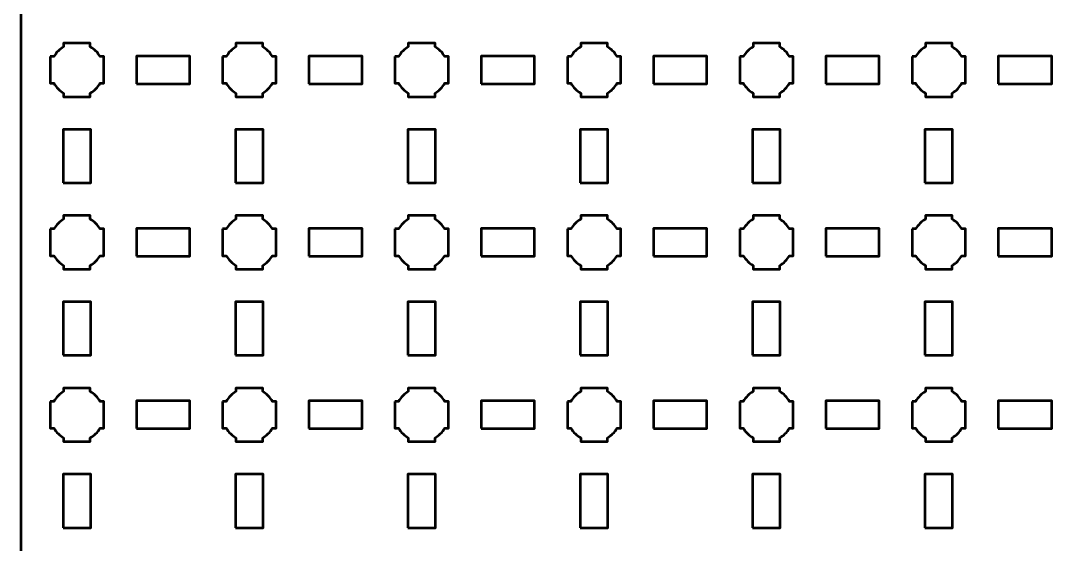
# Model space of a CAD drawing. Header units: centimetres. Extents: x -35.1 to 14.2, y -39.5 to 9.8.
# Drawn here: x -35.15 to -23, y -2.35 to 3.72 of the extents above; entities that cross this region are included whole.
import ezdxf

# ---------------------------------------------------------------- set-up
doc = ezdxf.new("R2010")
doc.units = ezdxf.units.CM
doc.header["$MEASUREMENT"] = 0
doc.layers.add('Layer 1', color=7, linetype='Continuous')

msp = doc.modelspace()

# ---------------------------------------------------------------- linework, layer by layer
at = {"layer": 'Layer 1', "color": 250, "lineweight": 53}
for points in [[(-33.81, 2.99), (-33.19, 2.99), (-33.19, 3.31), (-33.81, 3.31), (-33.81, 2.99)], [(-31.81, 2.99), (-31.19, 2.99), (-31.19, 3.31), (-31.81, 3.31), (-31.81, 2.99)], [(-29.81, 2.99), (-29.19, 2.99), (-29.19, 3.31), (-29.81, 3.31), (-29.81, 2.99)], [(-27.81, 2.99), (-27.19, 2.99), (-27.19, 3.31), (-27.81, 3.31), (-27.81, 2.99)], [(-25.81, 2.99), (-25.19, 2.99), (-25.19, 3.31), (-25.81, 3.31), (-25.81, 2.99)], [(-23.81, 2.99), (-23.19, 2.99), (-23.19, 3.31), (-23.81, 3.31), (-23.81, 2.99)], [(-34.66, 1.84), (-34.34, 1.84), (-34.34, 2.46), (-34.66, 2.46), (-34.66, 1.84)], [(-32.66, 1.84), (-32.34, 1.84), (-32.34, 2.46), (-32.66, 2.46), (-32.66, 1.84)], [(-30.66, 1.84), (-30.34, 1.84), (-30.34, 2.46), (-30.66, 2.46), (-30.66, 1.84)], [(-28.66, 1.84), (-28.34, 1.84), (-28.34, 2.46), (-28.66, 2.46), (-28.66, 1.84)], [(-26.66, 1.84), (-26.34, 1.84), (-26.34, 2.46), (-26.66, 2.46), (-26.66, 1.84)], [(-24.66, 1.84), (-24.34, 1.84), (-24.34, 2.46), (-24.66, 2.46), (-24.66, 1.84)], [(-33.81, 0.99), (-33.19, 0.99), (-33.19, 1.31), (-33.81, 1.31), (-33.81, 0.99)], [(-31.81, 0.99), (-31.19, 0.99), (-31.19, 1.31), (-31.81, 1.31), (-31.81, 0.99)], [(-29.81, 0.99), (-29.19, 0.99), (-29.19, 1.31), (-29.81, 1.31), (-29.81, 0.99)], [(-27.81, 0.99), (-27.19, 0.99), (-27.19, 1.31), (-27.81, 1.31), (-27.81, 0.99)], [(-25.81, 0.99), (-25.19, 0.99), (-25.19, 1.31), (-25.81, 1.31), (-25.81, 0.99)], [(-23.81, 0.99), (-23.19, 0.99), (-23.19, 1.31), (-23.81, 1.31), (-23.81, 0.99)], [(-34.66, -0.16), (-34.34, -0.16), (-34.34, 0.46), (-34.66, 0.46), (-34.66, -0.16)], [(-32.66, -0.16), (-32.34, -0.16), (-32.34, 0.46), (-32.66, 0.46), (-32.66, -0.16)], [(-30.66, -0.16), (-30.34, -0.16), (-30.34, 0.46), (-30.66, 0.46), (-30.66, -0.16)], [(-28.66, -0.16), (-28.34, -0.16), (-28.34, 0.46), (-28.66, 0.46), (-28.66, -0.16)], [(-26.66, -0.16), (-26.34, -0.16), (-26.34, 0.46), (-26.66, 0.46), (-26.66, -0.16)], [(-24.66, -0.16), (-24.34, -0.16), (-24.34, 0.46), (-24.66, 0.46), (-24.66, -0.16)], [(-33.81, -1.01), (-33.19, -1.01), (-33.19, -0.69), (-33.81, -0.69), (-33.81, -1.01)], [(-31.81, -1.01), (-31.19, -1.01), (-31.19, -0.69), (-31.81, -0.69), (-31.81, -1.01)], [(-29.81, -1.01), (-29.19, -1.01), (-29.19, -0.69), (-29.81, -0.69), (-29.81, -1.01)], [(-27.81, -1.01), (-27.19, -1.01), (-27.19, -0.69), (-27.81, -0.69), (-27.81, -1.01)], [(-25.81, -1.01), (-25.19, -1.01), (-25.19, -0.69), (-25.81, -0.69), (-25.81, -1.01)], [(-23.81, -1.01), (-23.19, -1.01), (-23.19, -0.69), (-23.81, -0.69), (-23.81, -1.01)], [(-34.66, -2.16), (-34.34, -2.16), (-34.34, -1.54), (-34.66, -1.54), (-34.66, -2.16)], [(-32.66, -2.16), (-32.34, -2.16), (-32.34, -1.54), (-32.66, -1.54), (-32.66, -2.16)], [(-30.66, -2.16), (-30.34, -2.16), (-30.34, -1.54), (-30.66, -1.54), (-30.66, -2.16)], [(-28.66, -2.16), (-28.34, -2.16), (-28.34, -1.54), (-28.66, -1.54), (-28.66, -2.16)], [(-26.66, -2.16), (-26.34, -2.16), (-26.34, -1.54), (-26.66, -1.54), (-26.66, -2.16)], [(-24.66, -2.16), (-24.34, -2.16), (-24.34, -1.54), (-24.66, -1.54), (-24.66, -2.16)]]:
    msp.add_lwpolyline(points, close=True, dxfattribs=at)
msp.add_open_spline([(-35.15, -39), (-35.15, -39), (-35.15, 9.3), (-35.15, 9.3), (-35.15, 9.3), (-35.15, 9.57609), (-34.92609, 9.8), (-34.65, 9.8), (-34.65, 9.8), (-34.65, 9.8), (13.65, 9.8), (13.65, 9.8), (13.65, 9.8), (13.92609, 9.8), (14.15, 9.57609), (14.15, 9.3), (14.15, 9.3), (14.15, 9.3), (14.15, -39), (14.15, -39), (14.15, -39), (14.15, -39.27609), (13.92609, -39.5), (13.65, -39.5), (13.65, -39.5), (13.65, -39.5), (-34.65, -39.5), (-34.65, -39.5), (-34.65, -39.5), (-34.92609, -39.5), (-35.15, -39.27609), (-35.15, -39)], degree=3, knots=[0, 0, 0, 0, 0.125, 0.125, 0.125, 0.125, 0.25, 0.25, 0.25, 0.25, 0.375, 0.375, 0.375, 0.375, 0.5, 0.5, 0.5, 0.5, 0.625, 0.625, 0.625, 0.625, 0.75, 0.75, 0.75, 0.75, 0.875, 0.875, 0.875, 0.875, 1, 1, 1, 1], dxfattribs=at)
at = {"layer": 'Layer 1', "lineweight": 53}
for points in [[(-34.81, 3.305), (-34.81, 3.305), (-34.76851, 3.305), (-34.76851, 3.305), (-34.76851, 3.305), (-34.74128, 3.35205), (-34.70205, 3.39128), (-34.655, 3.41851), (-34.655, 3.41851), (-34.655, 3.41851), (-34.655, 3.46), (-34.655, 3.46), (-34.655, 3.46), (-34.655, 3.46), (-34.5, 3.46), (-34.5, 3.46), (-34.5, 3.46), (-34.5, 3.46), (-34.345, 3.46), (-34.345, 3.46), (-34.345, 3.46), (-34.345, 3.46), (-34.345, 3.41851), (-34.345, 3.41851), (-34.345, 3.41851), (-34.29795, 3.39128), (-34.25872, 3.35205), (-34.23149, 3.305), (-34.23149, 3.305), (-34.23149, 3.305), (-34.19, 3.305), (-34.19, 3.305), (-34.19, 3.305), (-34.19, 3.305), (-34.19, 3.15), (-34.19, 3.15), (-34.19, 3.15), (-34.19, 3.15), (-34.19, 2.995), (-34.19, 2.995), (-34.19, 2.995), (-34.19, 2.995), (-34.23149, 2.995), (-34.23149, 2.995), (-34.23149, 2.995), (-34.25872, 2.94795), (-34.29795, 2.90872), (-34.345, 2.88149), (-34.345, 2.88149), (-34.345, 2.88149), (-34.345, 2.84), (-34.345, 2.84), (-34.345, 2.84), (-34.345, 2.84), (-34.5, 2.84), (-34.5, 2.84), (-34.5, 2.84), (-34.5, 2.84), (-34.655, 2.84), (-34.655, 2.84), (-34.655, 2.84), (-34.655, 2.84), (-34.655, 2.88149), (-34.655, 2.88149), (-34.655, 2.88149), (-34.70205, 2.90872), (-34.74128, 2.94795), (-34.76851, 2.995), (-34.76851, 2.995), (-34.76851, 2.995), (-34.81, 2.995), (-34.81, 2.995), (-34.81, 2.995), (-34.81, 2.995), (-34.81, 3.15), (-34.81, 3.15), (-34.81, 3.15), (-34.81, 3.15), (-34.81, 3.305), (-34.81, 3.305)], [(-32.81, 3.305), (-32.81, 3.305), (-32.76851, 3.305), (-32.76851, 3.305), (-32.76851, 3.305), (-32.74128, 3.35205), (-32.70205, 3.39128), (-32.655, 3.41851), (-32.655, 3.41851), (-32.655, 3.41851), (-32.655, 3.46), (-32.655, 3.46), (-32.655, 3.46), (-32.655, 3.46), (-32.5, 3.46), (-32.5, 3.46), (-32.5, 3.46), (-32.5, 3.46), (-32.345, 3.46), (-32.345, 3.46), (-32.345, 3.46), (-32.345, 3.46), (-32.345, 3.41851), (-32.345, 3.41851), (-32.345, 3.41851), (-32.29795, 3.39128), (-32.25872, 3.35205), (-32.23149, 3.305), (-32.23149, 3.305), (-32.23149, 3.305), (-32.19, 3.305), (-32.19, 3.305), (-32.19, 3.305), (-32.19, 3.305), (-32.19, 3.15), (-32.19, 3.15), (-32.19, 3.15), (-32.19, 3.15), (-32.19, 2.995), (-32.19, 2.995), (-32.19, 2.995), (-32.19, 2.995), (-32.23149, 2.995), (-32.23149, 2.995), (-32.23149, 2.995), (-32.25872, 2.94795), (-32.29795, 2.90872), (-32.345, 2.88149), (-32.345, 2.88149), (-32.345, 2.88149), (-32.345, 2.84), (-32.345, 2.84), (-32.345, 2.84), (-32.345, 2.84), (-32.5, 2.84), (-32.5, 2.84), (-32.5, 2.84), (-32.5, 2.84), (-32.655, 2.84), (-32.655, 2.84), (-32.655, 2.84), (-32.655, 2.84), (-32.655, 2.88149), (-32.655, 2.88149), (-32.655, 2.88149), (-32.70205, 2.90872), (-32.74128, 2.94795), (-32.76851, 2.995), (-32.76851, 2.995), (-32.76851, 2.995), (-32.81, 2.995), (-32.81, 2.995), (-32.81, 2.995), (-32.81, 2.995), (-32.81, 3.15), (-32.81, 3.15), (-32.81, 3.15), (-32.81, 3.15), (-32.81, 3.305), (-32.81, 3.305)], [(-30.81, 3.305), (-30.81, 3.305), (-30.76851, 3.305), (-30.76851, 3.305), (-30.76851, 3.305), (-30.74128, 3.35205), (-30.70205, 3.39128), (-30.655, 3.41851), (-30.655, 3.41851), (-30.655, 3.41851), (-30.655, 3.46), (-30.655, 3.46), (-30.655, 3.46), (-30.655, 3.46), (-30.5, 3.46), (-30.5, 3.46), (-30.5, 3.46), (-30.5, 3.46), (-30.345, 3.46), (-30.345, 3.46), (-30.345, 3.46), (-30.345, 3.46), (-30.345, 3.41851), (-30.345, 3.41851), (-30.345, 3.41851), (-30.29795, 3.39128), (-30.25872, 3.35205), (-30.23149, 3.305), (-30.23149, 3.305), (-30.23149, 3.305), (-30.19, 3.305), (-30.19, 3.305), (-30.19, 3.305), (-30.19, 3.305), (-30.19, 3.15), (-30.19, 3.15), (-30.19, 3.15), (-30.19, 3.15), (-30.19, 2.995), (-30.19, 2.995), (-30.19, 2.995), (-30.19, 2.995), (-30.23149, 2.995), (-30.23149, 2.995), (-30.23149, 2.995), (-30.25872, 2.94795), (-30.29795, 2.90872), (-30.345, 2.88149), (-30.345, 2.88149), (-30.345, 2.88149), (-30.345, 2.84), (-30.345, 2.84), (-30.345, 2.84), (-30.345, 2.84), (-30.5, 2.84), (-30.5, 2.84), (-30.5, 2.84), (-30.5, 2.84), (-30.655, 2.84), (-30.655, 2.84), (-30.655, 2.84), (-30.655, 2.84), (-30.655, 2.88149), (-30.655, 2.88149), (-30.655, 2.88149), (-30.70205, 2.90872), (-30.74128, 2.94795), (-30.76851, 2.995), (-30.76851, 2.995), (-30.76851, 2.995), (-30.81, 2.995), (-30.81, 2.995), (-30.81, 2.995), (-30.81, 2.995), (-30.81, 3.15), (-30.81, 3.15), (-30.81, 3.15), (-30.81, 3.15), (-30.81, 3.305), (-30.81, 3.305)], [(-28.81, 3.305), (-28.81, 3.305), (-28.76851, 3.305), (-28.76851, 3.305), (-28.76851, 3.305), (-28.74128, 3.35205), (-28.70205, 3.39128), (-28.655, 3.41851), (-28.655, 3.41851), (-28.655, 3.41851), (-28.655, 3.46), (-28.655, 3.46), (-28.655, 3.46), (-28.655, 3.46), (-28.5, 3.46), (-28.5, 3.46), (-28.5, 3.46), (-28.5, 3.46), (-28.345, 3.46), (-28.345, 3.46), (-28.345, 3.46), (-28.345, 3.46), (-28.345, 3.41851), (-28.345, 3.41851), (-28.345, 3.41851), (-28.29795, 3.39128), (-28.25872, 3.35205), (-28.23149, 3.305), (-28.23149, 3.305), (-28.23149, 3.305), (-28.19, 3.305), (-28.19, 3.305), (-28.19, 3.305), (-28.19, 3.305), (-28.19, 3.15), (-28.19, 3.15), (-28.19, 3.15), (-28.19, 3.15), (-28.19, 2.995), (-28.19, 2.995), (-28.19, 2.995), (-28.19, 2.995), (-28.23149, 2.995), (-28.23149, 2.995), (-28.23149, 2.995), (-28.25872, 2.94795), (-28.29795, 2.90872), (-28.345, 2.88149), (-28.345, 2.88149), (-28.345, 2.88149), (-28.345, 2.84), (-28.345, 2.84), (-28.345, 2.84), (-28.345, 2.84), (-28.5, 2.84), (-28.5, 2.84), (-28.5, 2.84), (-28.5, 2.84), (-28.655, 2.84), (-28.655, 2.84), (-28.655, 2.84), (-28.655, 2.84), (-28.655, 2.88149), (-28.655, 2.88149), (-28.655, 2.88149), (-28.70205, 2.90872), (-28.74128, 2.94795), (-28.76851, 2.995), (-28.76851, 2.995), (-28.76851, 2.995), (-28.81, 2.995), (-28.81, 2.995), (-28.81, 2.995), (-28.81, 2.995), (-28.81, 3.15), (-28.81, 3.15), (-28.81, 3.15), (-28.81, 3.15), (-28.81, 3.305), (-28.81, 3.305)], [(-26.81, 3.305), (-26.81, 3.305), (-26.76851, 3.305), (-26.76851, 3.305), (-26.76851, 3.305), (-26.74128, 3.35205), (-26.70205, 3.39128), (-26.655, 3.41851), (-26.655, 3.41851), (-26.655, 3.41851), (-26.655, 3.46), (-26.655, 3.46), (-26.655, 3.46), (-26.655, 3.46), (-26.5, 3.46), (-26.5, 3.46), (-26.5, 3.46), (-26.5, 3.46), (-26.345, 3.46), (-26.345, 3.46), (-26.345, 3.46), (-26.345, 3.46), (-26.345, 3.41851), (-26.345, 3.41851), (-26.345, 3.41851), (-26.29795, 3.39128), (-26.25872, 3.35205), (-26.23149, 3.305), (-26.23149, 3.305), (-26.23149, 3.305), (-26.19, 3.305), (-26.19, 3.305), (-26.19, 3.305), (-26.19, 3.305), (-26.19, 3.15), (-26.19, 3.15), (-26.19, 3.15), (-26.19, 3.15), (-26.19, 2.995), (-26.19, 2.995), (-26.19, 2.995), (-26.19, 2.995), (-26.23149, 2.995), (-26.23149, 2.995), (-26.23149, 2.995), (-26.25872, 2.94795), (-26.29795, 2.90872), (-26.345, 2.88149), (-26.345, 2.88149), (-26.345, 2.88149), (-26.345, 2.84), (-26.345, 2.84), (-26.345, 2.84), (-26.345, 2.84), (-26.5, 2.84), (-26.5, 2.84), (-26.5, 2.84), (-26.5, 2.84), (-26.655, 2.84), (-26.655, 2.84), (-26.655, 2.84), (-26.655, 2.84), (-26.655, 2.88149), (-26.655, 2.88149), (-26.655, 2.88149), (-26.70205, 2.90872), (-26.74128, 2.94795), (-26.76851, 2.995), (-26.76851, 2.995), (-26.76851, 2.995), (-26.81, 2.995), (-26.81, 2.995), (-26.81, 2.995), (-26.81, 2.995), (-26.81, 3.15), (-26.81, 3.15), (-26.81, 3.15), (-26.81, 3.15), (-26.81, 3.305), (-26.81, 3.305)], [(-24.81, 3.305), (-24.81, 3.305), (-24.76851, 3.305), (-24.76851, 3.305), (-24.76851, 3.305), (-24.74128, 3.35205), (-24.70205, 3.39128), (-24.655, 3.41851), (-24.655, 3.41851), (-24.655, 3.41851), (-24.655, 3.46), (-24.655, 3.46), (-24.655, 3.46), (-24.655, 3.46), (-24.5, 3.46), (-24.5, 3.46), (-24.5, 3.46), (-24.5, 3.46), (-24.345, 3.46), (-24.345, 3.46), (-24.345, 3.46), (-24.345, 3.46), (-24.345, 3.41851), (-24.345, 3.41851), (-24.345, 3.41851), (-24.29795, 3.39128), (-24.25872, 3.35205), (-24.23149, 3.305), (-24.23149, 3.305), (-24.23149, 3.305), (-24.19, 3.305), (-24.19, 3.305), (-24.19, 3.305), (-24.19, 3.305), (-24.19, 3.15), (-24.19, 3.15), (-24.19, 3.15), (-24.19, 3.15), (-24.19, 2.995), (-24.19, 2.995), (-24.19, 2.995), (-24.19, 2.995), (-24.23149, 2.995), (-24.23149, 2.995), (-24.23149, 2.995), (-24.25872, 2.94795), (-24.29795, 2.90872), (-24.345, 2.88149), (-24.345, 2.88149), (-24.345, 2.88149), (-24.345, 2.84), (-24.345, 2.84), (-24.345, 2.84), (-24.345, 2.84), (-24.5, 2.84), (-24.5, 2.84), (-24.5, 2.84), (-24.5, 2.84), (-24.655, 2.84), (-24.655, 2.84), (-24.655, 2.84), (-24.655, 2.84), (-24.655, 2.88149), (-24.655, 2.88149), (-24.655, 2.88149), (-24.70205, 2.90872), (-24.74128, 2.94795), (-24.76851, 2.995), (-24.76851, 2.995), (-24.76851, 2.995), (-24.81, 2.995), (-24.81, 2.995), (-24.81, 2.995), (-24.81, 2.995), (-24.81, 3.15), (-24.81, 3.15), (-24.81, 3.15), (-24.81, 3.15), (-24.81, 3.305), (-24.81, 3.305)], [(-34.81, 1.305), (-34.81, 1.305), (-34.76851, 1.305), (-34.76851, 1.305), (-34.76851, 1.305), (-34.74128, 1.35205), (-34.70205, 1.39128), (-34.655, 1.41851), (-34.655, 1.41851), (-34.655, 1.41851), (-34.655, 1.46), (-34.655, 1.46), (-34.655, 1.46), (-34.655, 1.46), (-34.5, 1.46), (-34.5, 1.46), (-34.5, 1.46), (-34.5, 1.46), (-34.345, 1.46), (-34.345, 1.46), (-34.345, 1.46), (-34.345, 1.46), (-34.345, 1.41851), (-34.345, 1.41851), (-34.345, 1.41851), (-34.29795, 1.39128), (-34.25872, 1.35205), (-34.23149, 1.305), (-34.23149, 1.305), (-34.23149, 1.305), (-34.19, 1.305), (-34.19, 1.305), (-34.19, 1.305), (-34.19, 1.305), (-34.19, 1.15), (-34.19, 1.15), (-34.19, 1.15), (-34.19, 1.15), (-34.19, 0.995), (-34.19, 0.995), (-34.19, 0.995), (-34.19, 0.995), (-34.23149, 0.995), (-34.23149, 0.995), (-34.23149, 0.995), (-34.25872, 0.94795), (-34.29795, 0.90872), (-34.345, 0.88149), (-34.345, 0.88149), (-34.345, 0.88149), (-34.345, 0.84), (-34.345, 0.84), (-34.345, 0.84), (-34.345, 0.84), (-34.5, 0.84), (-34.5, 0.84), (-34.5, 0.84), (-34.5, 0.84), (-34.655, 0.84), (-34.655, 0.84), (-34.655, 0.84), (-34.655, 0.84), (-34.655, 0.88149), (-34.655, 0.88149), (-34.655, 0.88149), (-34.70205, 0.90872), (-34.74128, 0.94795), (-34.76851, 0.995), (-34.76851, 0.995), (-34.76851, 0.995), (-34.81, 0.995), (-34.81, 0.995), (-34.81, 0.995), (-34.81, 0.995), (-34.81, 1.15), (-34.81, 1.15), (-34.81, 1.15), (-34.81, 1.15), (-34.81, 1.305), (-34.81, 1.305)], [(-32.81, 1.305), (-32.81, 1.305), (-32.76851, 1.305), (-32.76851, 1.305), (-32.76851, 1.305), (-32.74128, 1.35205), (-32.70205, 1.39128), (-32.655, 1.41851), (-32.655, 1.41851), (-32.655, 1.41851), (-32.655, 1.46), (-32.655, 1.46), (-32.655, 1.46), (-32.655, 1.46), (-32.5, 1.46), (-32.5, 1.46), (-32.5, 1.46), (-32.5, 1.46), (-32.345, 1.46), (-32.345, 1.46), (-32.345, 1.46), (-32.345, 1.46), (-32.345, 1.41851), (-32.345, 1.41851), (-32.345, 1.41851), (-32.29795, 1.39128), (-32.25872, 1.35205), (-32.23149, 1.305), (-32.23149, 1.305), (-32.23149, 1.305), (-32.19, 1.305), (-32.19, 1.305), (-32.19, 1.305), (-32.19, 1.305), (-32.19, 1.15), (-32.19, 1.15), (-32.19, 1.15), (-32.19, 1.15), (-32.19, 0.995), (-32.19, 0.995), (-32.19, 0.995), (-32.19, 0.995), (-32.23149, 0.995), (-32.23149, 0.995), (-32.23149, 0.995), (-32.25872, 0.94795), (-32.29795, 0.90872), (-32.345, 0.88149), (-32.345, 0.88149), (-32.345, 0.88149), (-32.345, 0.84), (-32.345, 0.84), (-32.345, 0.84), (-32.345, 0.84), (-32.5, 0.84), (-32.5, 0.84), (-32.5, 0.84), (-32.5, 0.84), (-32.655, 0.84), (-32.655, 0.84), (-32.655, 0.84), (-32.655, 0.84), (-32.655, 0.88149), (-32.655, 0.88149), (-32.655, 0.88149), (-32.70205, 0.90872), (-32.74128, 0.94795), (-32.76851, 0.995), (-32.76851, 0.995), (-32.76851, 0.995), (-32.81, 0.995), (-32.81, 0.995), (-32.81, 0.995), (-32.81, 0.995), (-32.81, 1.15), (-32.81, 1.15), (-32.81, 1.15), (-32.81, 1.15), (-32.81, 1.305), (-32.81, 1.305)], [(-30.81, 1.305), (-30.81, 1.305), (-30.76851, 1.305), (-30.76851, 1.305), (-30.76851, 1.305), (-30.74128, 1.35205), (-30.70205, 1.39128), (-30.655, 1.41851), (-30.655, 1.41851), (-30.655, 1.41851), (-30.655, 1.46), (-30.655, 1.46), (-30.655, 1.46), (-30.655, 1.46), (-30.5, 1.46), (-30.5, 1.46), (-30.5, 1.46), (-30.5, 1.46), (-30.345, 1.46), (-30.345, 1.46), (-30.345, 1.46), (-30.345, 1.46), (-30.345, 1.41851), (-30.345, 1.41851), (-30.345, 1.41851), (-30.29795, 1.39128), (-30.25872, 1.35205), (-30.23149, 1.305), (-30.23149, 1.305), (-30.23149, 1.305), (-30.19, 1.305), (-30.19, 1.305), (-30.19, 1.305), (-30.19, 1.305), (-30.19, 1.15), (-30.19, 1.15), (-30.19, 1.15), (-30.19, 1.15), (-30.19, 0.995), (-30.19, 0.995), (-30.19, 0.995), (-30.19, 0.995), (-30.23149, 0.995), (-30.23149, 0.995), (-30.23149, 0.995), (-30.25872, 0.94795), (-30.29795, 0.90872), (-30.345, 0.88149), (-30.345, 0.88149), (-30.345, 0.88149), (-30.345, 0.84), (-30.345, 0.84), (-30.345, 0.84), (-30.345, 0.84), (-30.5, 0.84), (-30.5, 0.84), (-30.5, 0.84), (-30.5, 0.84), (-30.655, 0.84), (-30.655, 0.84), (-30.655, 0.84), (-30.655, 0.84), (-30.655, 0.88149), (-30.655, 0.88149), (-30.655, 0.88149), (-30.70205, 0.90872), (-30.74128, 0.94795), (-30.76851, 0.995), (-30.76851, 0.995), (-30.76851, 0.995), (-30.81, 0.995), (-30.81, 0.995), (-30.81, 0.995), (-30.81, 0.995), (-30.81, 1.15), (-30.81, 1.15), (-30.81, 1.15), (-30.81, 1.15), (-30.81, 1.305), (-30.81, 1.305)], [(-28.81, 1.305), (-28.81, 1.305), (-28.76851, 1.305), (-28.76851, 1.305), (-28.76851, 1.305), (-28.74128, 1.35205), (-28.70205, 1.39128), (-28.655, 1.41851), (-28.655, 1.41851), (-28.655, 1.41851), (-28.655, 1.46), (-28.655, 1.46), (-28.655, 1.46), (-28.655, 1.46), (-28.5, 1.46), (-28.5, 1.46), (-28.5, 1.46), (-28.5, 1.46), (-28.345, 1.46), (-28.345, 1.46), (-28.345, 1.46), (-28.345, 1.46), (-28.345, 1.41851), (-28.345, 1.41851), (-28.345, 1.41851), (-28.29795, 1.39128), (-28.25872, 1.35205), (-28.23149, 1.305), (-28.23149, 1.305), (-28.23149, 1.305), (-28.19, 1.305), (-28.19, 1.305), (-28.19, 1.305), (-28.19, 1.305), (-28.19, 1.15), (-28.19, 1.15), (-28.19, 1.15), (-28.19, 1.15), (-28.19, 0.995), (-28.19, 0.995), (-28.19, 0.995), (-28.19, 0.995), (-28.23149, 0.995), (-28.23149, 0.995), (-28.23149, 0.995), (-28.25872, 0.94795), (-28.29795, 0.90872), (-28.345, 0.88149), (-28.345, 0.88149), (-28.345, 0.88149), (-28.345, 0.84), (-28.345, 0.84), (-28.345, 0.84), (-28.345, 0.84), (-28.5, 0.84), (-28.5, 0.84), (-28.5, 0.84), (-28.5, 0.84), (-28.655, 0.84), (-28.655, 0.84), (-28.655, 0.84), (-28.655, 0.84), (-28.655, 0.88149), (-28.655, 0.88149), (-28.655, 0.88149), (-28.70205, 0.90872), (-28.74128, 0.94795), (-28.76851, 0.995), (-28.76851, 0.995), (-28.76851, 0.995), (-28.81, 0.995), (-28.81, 0.995), (-28.81, 0.995), (-28.81, 0.995), (-28.81, 1.15), (-28.81, 1.15), (-28.81, 1.15), (-28.81, 1.15), (-28.81, 1.305), (-28.81, 1.305)], [(-26.81, 1.305), (-26.81, 1.305), (-26.76851, 1.305), (-26.76851, 1.305), (-26.76851, 1.305), (-26.74128, 1.35205), (-26.70205, 1.39128), (-26.655, 1.41851), (-26.655, 1.41851), (-26.655, 1.41851), (-26.655, 1.46), (-26.655, 1.46), (-26.655, 1.46), (-26.655, 1.46), (-26.5, 1.46), (-26.5, 1.46), (-26.5, 1.46), (-26.5, 1.46), (-26.345, 1.46), (-26.345, 1.46), (-26.345, 1.46), (-26.345, 1.46), (-26.345, 1.41851), (-26.345, 1.41851), (-26.345, 1.41851), (-26.29795, 1.39128), (-26.25872, 1.35205), (-26.23149, 1.305), (-26.23149, 1.305), (-26.23149, 1.305), (-26.19, 1.305), (-26.19, 1.305), (-26.19, 1.305), (-26.19, 1.305), (-26.19, 1.15), (-26.19, 1.15), (-26.19, 1.15), (-26.19, 1.15), (-26.19, 0.995), (-26.19, 0.995), (-26.19, 0.995), (-26.19, 0.995), (-26.23149, 0.995), (-26.23149, 0.995), (-26.23149, 0.995), (-26.25872, 0.94795), (-26.29795, 0.90872), (-26.345, 0.88149), (-26.345, 0.88149), (-26.345, 0.88149), (-26.345, 0.84), (-26.345, 0.84), (-26.345, 0.84), (-26.345, 0.84), (-26.5, 0.84), (-26.5, 0.84), (-26.5, 0.84), (-26.5, 0.84), (-26.655, 0.84), (-26.655, 0.84), (-26.655, 0.84), (-26.655, 0.84), (-26.655, 0.88149), (-26.655, 0.88149), (-26.655, 0.88149), (-26.70205, 0.90872), (-26.74128, 0.94795), (-26.76851, 0.995), (-26.76851, 0.995), (-26.76851, 0.995), (-26.81, 0.995), (-26.81, 0.995), (-26.81, 0.995), (-26.81, 0.995), (-26.81, 1.15), (-26.81, 1.15), (-26.81, 1.15), (-26.81, 1.15), (-26.81, 1.305), (-26.81, 1.305)], [(-24.81, 1.305), (-24.81, 1.305), (-24.76851, 1.305), (-24.76851, 1.305), (-24.76851, 1.305), (-24.74128, 1.35205), (-24.70205, 1.39128), (-24.655, 1.41851), (-24.655, 1.41851), (-24.655, 1.41851), (-24.655, 1.46), (-24.655, 1.46), (-24.655, 1.46), (-24.655, 1.46), (-24.5, 1.46), (-24.5, 1.46), (-24.5, 1.46), (-24.5, 1.46), (-24.345, 1.46), (-24.345, 1.46), (-24.345, 1.46), (-24.345, 1.46), (-24.345, 1.41851), (-24.345, 1.41851), (-24.345, 1.41851), (-24.29795, 1.39128), (-24.25872, 1.35205), (-24.23149, 1.305), (-24.23149, 1.305), (-24.23149, 1.305), (-24.19, 1.305), (-24.19, 1.305), (-24.19, 1.305), (-24.19, 1.305), (-24.19, 1.15), (-24.19, 1.15), (-24.19, 1.15), (-24.19, 1.15), (-24.19, 0.995), (-24.19, 0.995), (-24.19, 0.995), (-24.19, 0.995), (-24.23149, 0.995), (-24.23149, 0.995), (-24.23149, 0.995), (-24.25872, 0.94795), (-24.29795, 0.90872), (-24.345, 0.88149), (-24.345, 0.88149), (-24.345, 0.88149), (-24.345, 0.84), (-24.345, 0.84), (-24.345, 0.84), (-24.345, 0.84), (-24.5, 0.84), (-24.5, 0.84), (-24.5, 0.84), (-24.5, 0.84), (-24.655, 0.84), (-24.655, 0.84), (-24.655, 0.84), (-24.655, 0.84), (-24.655, 0.88149), (-24.655, 0.88149), (-24.655, 0.88149), (-24.70205, 0.90872), (-24.74128, 0.94795), (-24.76851, 0.995), (-24.76851, 0.995), (-24.76851, 0.995), (-24.81, 0.995), (-24.81, 0.995), (-24.81, 0.995), (-24.81, 0.995), (-24.81, 1.15), (-24.81, 1.15), (-24.81, 1.15), (-24.81, 1.15), (-24.81, 1.305), (-24.81, 1.305)], [(-34.81, -0.695), (-34.81, -0.695), (-34.76851, -0.695), (-34.76851, -0.695), (-34.76851, -0.695), (-34.74128, -0.64795), (-34.70205, -0.60872), (-34.655, -0.58149), (-34.655, -0.58149), (-34.655, -0.58149), (-34.655, -0.54), (-34.655, -0.54), (-34.655, -0.54), (-34.655, -0.54), (-34.5, -0.54), (-34.5, -0.54), (-34.5, -0.54), (-34.5, -0.54), (-34.345, -0.54), (-34.345, -0.54), (-34.345, -0.54), (-34.345, -0.54), (-34.345, -0.58149), (-34.345, -0.58149), (-34.345, -0.58149), (-34.29795, -0.60872), (-34.25872, -0.64795), (-34.23149, -0.695), (-34.23149, -0.695), (-34.23149, -0.695), (-34.19, -0.695), (-34.19, -0.695), (-34.19, -0.695), (-34.19, -0.695), (-34.19, -0.85), (-34.19, -0.85), (-34.19, -0.85), (-34.19, -0.85), (-34.19, -1.005), (-34.19, -1.005), (-34.19, -1.005), (-34.19, -1.005), (-34.23149, -1.005), (-34.23149, -1.005), (-34.23149, -1.005), (-34.25872, -1.05205), (-34.29795, -1.09128), (-34.345, -1.11851), (-34.345, -1.11851), (-34.345, -1.11851), (-34.345, -1.16), (-34.345, -1.16), (-34.345, -1.16), (-34.345, -1.16), (-34.5, -1.16), (-34.5, -1.16), (-34.5, -1.16), (-34.5, -1.16), (-34.655, -1.16), (-34.655, -1.16), (-34.655, -1.16), (-34.655, -1.16), (-34.655, -1.11851), (-34.655, -1.11851), (-34.655, -1.11851), (-34.70205, -1.09128), (-34.74128, -1.05205), (-34.76851, -1.005), (-34.76851, -1.005), (-34.76851, -1.005), (-34.81, -1.005), (-34.81, -1.005), (-34.81, -1.005), (-34.81, -1.005), (-34.81, -0.85), (-34.81, -0.85), (-34.81, -0.85), (-34.81, -0.85), (-34.81, -0.695), (-34.81, -0.695)], [(-32.81, -0.695), (-32.81, -0.695), (-32.76851, -0.695), (-32.76851, -0.695), (-32.76851, -0.695), (-32.74128, -0.64795), (-32.70205, -0.60872), (-32.655, -0.58149), (-32.655, -0.58149), (-32.655, -0.58149), (-32.655, -0.54), (-32.655, -0.54), (-32.655, -0.54), (-32.655, -0.54), (-32.5, -0.54), (-32.5, -0.54), (-32.5, -0.54), (-32.5, -0.54), (-32.345, -0.54), (-32.345, -0.54), (-32.345, -0.54), (-32.345, -0.54), (-32.345, -0.58149), (-32.345, -0.58149), (-32.345, -0.58149), (-32.29795, -0.60872), (-32.25872, -0.64795), (-32.23149, -0.695), (-32.23149, -0.695), (-32.23149, -0.695), (-32.19, -0.695), (-32.19, -0.695), (-32.19, -0.695), (-32.19, -0.695), (-32.19, -0.85), (-32.19, -0.85), (-32.19, -0.85), (-32.19, -0.85), (-32.19, -1.005), (-32.19, -1.005), (-32.19, -1.005), (-32.19, -1.005), (-32.23149, -1.005), (-32.23149, -1.005), (-32.23149, -1.005), (-32.25872, -1.05205), (-32.29795, -1.09128), (-32.345, -1.11851), (-32.345, -1.11851), (-32.345, -1.11851), (-32.345, -1.16), (-32.345, -1.16), (-32.345, -1.16), (-32.345, -1.16), (-32.5, -1.16), (-32.5, -1.16), (-32.5, -1.16), (-32.5, -1.16), (-32.655, -1.16), (-32.655, -1.16), (-32.655, -1.16), (-32.655, -1.16), (-32.655, -1.11851), (-32.655, -1.11851), (-32.655, -1.11851), (-32.70205, -1.09128), (-32.74128, -1.05205), (-32.76851, -1.005), (-32.76851, -1.005), (-32.76851, -1.005), (-32.81, -1.005), (-32.81, -1.005), (-32.81, -1.005), (-32.81, -1.005), (-32.81, -0.85), (-32.81, -0.85), (-32.81, -0.85), (-32.81, -0.85), (-32.81, -0.695), (-32.81, -0.695)], [(-30.81, -0.695), (-30.81, -0.695), (-30.76851, -0.695), (-30.76851, -0.695), (-30.76851, -0.695), (-30.74128, -0.64795), (-30.70205, -0.60872), (-30.655, -0.58149), (-30.655, -0.58149), (-30.655, -0.58149), (-30.655, -0.54), (-30.655, -0.54), (-30.655, -0.54), (-30.655, -0.54), (-30.5, -0.54), (-30.5, -0.54), (-30.5, -0.54), (-30.5, -0.54), (-30.345, -0.54), (-30.345, -0.54), (-30.345, -0.54), (-30.345, -0.54), (-30.345, -0.58149), (-30.345, -0.58149), (-30.345, -0.58149), (-30.29795, -0.60872), (-30.25872, -0.64795), (-30.23149, -0.695), (-30.23149, -0.695), (-30.23149, -0.695), (-30.19, -0.695), (-30.19, -0.695), (-30.19, -0.695), (-30.19, -0.695), (-30.19, -0.85), (-30.19, -0.85), (-30.19, -0.85), (-30.19, -0.85), (-30.19, -1.005), (-30.19, -1.005), (-30.19, -1.005), (-30.19, -1.005), (-30.23149, -1.005), (-30.23149, -1.005), (-30.23149, -1.005), (-30.25872, -1.05205), (-30.29795, -1.09128), (-30.345, -1.11851), (-30.345, -1.11851), (-30.345, -1.11851), (-30.345, -1.16), (-30.345, -1.16), (-30.345, -1.16), (-30.345, -1.16), (-30.5, -1.16), (-30.5, -1.16), (-30.5, -1.16), (-30.5, -1.16), (-30.655, -1.16), (-30.655, -1.16), (-30.655, -1.16), (-30.655, -1.16), (-30.655, -1.11851), (-30.655, -1.11851), (-30.655, -1.11851), (-30.70205, -1.09128), (-30.74128, -1.05205), (-30.76851, -1.005), (-30.76851, -1.005), (-30.76851, -1.005), (-30.81, -1.005), (-30.81, -1.005), (-30.81, -1.005), (-30.81, -1.005), (-30.81, -0.85), (-30.81, -0.85), (-30.81, -0.85), (-30.81, -0.85), (-30.81, -0.695), (-30.81, -0.695)], [(-28.81, -0.695), (-28.81, -0.695), (-28.76851, -0.695), (-28.76851, -0.695), (-28.76851, -0.695), (-28.74128, -0.64795), (-28.70205, -0.60872), (-28.655, -0.58149), (-28.655, -0.58149), (-28.655, -0.58149), (-28.655, -0.54), (-28.655, -0.54), (-28.655, -0.54), (-28.655, -0.54), (-28.5, -0.54), (-28.5, -0.54), (-28.5, -0.54), (-28.5, -0.54), (-28.345, -0.54), (-28.345, -0.54), (-28.345, -0.54), (-28.345, -0.54), (-28.345, -0.58149), (-28.345, -0.58149), (-28.345, -0.58149), (-28.29795, -0.60872), (-28.25872, -0.64795), (-28.23149, -0.695), (-28.23149, -0.695), (-28.23149, -0.695), (-28.19, -0.695), (-28.19, -0.695), (-28.19, -0.695), (-28.19, -0.695), (-28.19, -0.85), (-28.19, -0.85), (-28.19, -0.85), (-28.19, -0.85), (-28.19, -1.005), (-28.19, -1.005), (-28.19, -1.005), (-28.19, -1.005), (-28.23149, -1.005), (-28.23149, -1.005), (-28.23149, -1.005), (-28.25872, -1.05205), (-28.29795, -1.09128), (-28.345, -1.11851), (-28.345, -1.11851), (-28.345, -1.11851), (-28.345, -1.16), (-28.345, -1.16), (-28.345, -1.16), (-28.345, -1.16), (-28.5, -1.16), (-28.5, -1.16), (-28.5, -1.16), (-28.5, -1.16), (-28.655, -1.16), (-28.655, -1.16), (-28.655, -1.16), (-28.655, -1.16), (-28.655, -1.11851), (-28.655, -1.11851), (-28.655, -1.11851), (-28.70205, -1.09128), (-28.74128, -1.05205), (-28.76851, -1.005), (-28.76851, -1.005), (-28.76851, -1.005), (-28.81, -1.005), (-28.81, -1.005), (-28.81, -1.005), (-28.81, -1.005), (-28.81, -0.85), (-28.81, -0.85), (-28.81, -0.85), (-28.81, -0.85), (-28.81, -0.695), (-28.81, -0.695)], [(-26.81, -0.695), (-26.81, -0.695), (-26.76851, -0.695), (-26.76851, -0.695), (-26.76851, -0.695), (-26.74128, -0.64795), (-26.70205, -0.60872), (-26.655, -0.58149), (-26.655, -0.58149), (-26.655, -0.58149), (-26.655, -0.54), (-26.655, -0.54), (-26.655, -0.54), (-26.655, -0.54), (-26.5, -0.54), (-26.5, -0.54), (-26.5, -0.54), (-26.5, -0.54), (-26.345, -0.54), (-26.345, -0.54), (-26.345, -0.54), (-26.345, -0.54), (-26.345, -0.58149), (-26.345, -0.58149), (-26.345, -0.58149), (-26.29795, -0.60872), (-26.25872, -0.64795), (-26.23149, -0.695), (-26.23149, -0.695), (-26.23149, -0.695), (-26.19, -0.695), (-26.19, -0.695), (-26.19, -0.695), (-26.19, -0.695), (-26.19, -0.85), (-26.19, -0.85), (-26.19, -0.85), (-26.19, -0.85), (-26.19, -1.005), (-26.19, -1.005), (-26.19, -1.005), (-26.19, -1.005), (-26.23149, -1.005), (-26.23149, -1.005), (-26.23149, -1.005), (-26.25872, -1.05205), (-26.29795, -1.09128), (-26.345, -1.11851), (-26.345, -1.11851), (-26.345, -1.11851), (-26.345, -1.16), (-26.345, -1.16), (-26.345, -1.16), (-26.345, -1.16), (-26.5, -1.16), (-26.5, -1.16), (-26.5, -1.16), (-26.5, -1.16), (-26.655, -1.16), (-26.655, -1.16), (-26.655, -1.16), (-26.655, -1.16), (-26.655, -1.11851), (-26.655, -1.11851), (-26.655, -1.11851), (-26.70205, -1.09128), (-26.74128, -1.05205), (-26.76851, -1.005), (-26.76851, -1.005), (-26.76851, -1.005), (-26.81, -1.005), (-26.81, -1.005), (-26.81, -1.005), (-26.81, -1.005), (-26.81, -0.85), (-26.81, -0.85), (-26.81, -0.85), (-26.81, -0.85), (-26.81, -0.695), (-26.81, -0.695)], [(-24.81, -0.695), (-24.81, -0.695), (-24.76851, -0.695), (-24.76851, -0.695), (-24.76851, -0.695), (-24.74128, -0.64795), (-24.70205, -0.60872), (-24.655, -0.58149), (-24.655, -0.58149), (-24.655, -0.58149), (-24.655, -0.54), (-24.655, -0.54), (-24.655, -0.54), (-24.655, -0.54), (-24.5, -0.54), (-24.5, -0.54), (-24.5, -0.54), (-24.5, -0.54), (-24.345, -0.54), (-24.345, -0.54), (-24.345, -0.54), (-24.345, -0.54), (-24.345, -0.58149), (-24.345, -0.58149), (-24.345, -0.58149), (-24.29795, -0.60872), (-24.25872, -0.64795), (-24.23149, -0.695), (-24.23149, -0.695), (-24.23149, -0.695), (-24.19, -0.695), (-24.19, -0.695), (-24.19, -0.695), (-24.19, -0.695), (-24.19, -0.85), (-24.19, -0.85), (-24.19, -0.85), (-24.19, -0.85), (-24.19, -1.005), (-24.19, -1.005), (-24.19, -1.005), (-24.19, -1.005), (-24.23149, -1.005), (-24.23149, -1.005), (-24.23149, -1.005), (-24.25872, -1.05205), (-24.29795, -1.09128), (-24.345, -1.11851), (-24.345, -1.11851), (-24.345, -1.11851), (-24.345, -1.16), (-24.345, -1.16), (-24.345, -1.16), (-24.345, -1.16), (-24.5, -1.16), (-24.5, -1.16), (-24.5, -1.16), (-24.5, -1.16), (-24.655, -1.16), (-24.655, -1.16), (-24.655, -1.16), (-24.655, -1.16), (-24.655, -1.11851), (-24.655, -1.11851), (-24.655, -1.11851), (-24.70205, -1.09128), (-24.74128, -1.05205), (-24.76851, -1.005), (-24.76851, -1.005), (-24.76851, -1.005), (-24.81, -1.005), (-24.81, -1.005), (-24.81, -1.005), (-24.81, -1.005), (-24.81, -0.85), (-24.81, -0.85), (-24.81, -0.85), (-24.81, -0.85), (-24.81, -0.695), (-24.81, -0.695)]]:
    msp.add_open_spline(points, degree=3, knots=[0, 0, 0, 0, 0.05, 0.05, 0.05, 0.05, 0.1, 0.1, 0.1, 0.1, 0.15, 0.15, 0.15, 0.15, 0.2, 0.2, 0.2, 0.2, 0.25, 0.25, 0.25, 0.25, 0.3, 0.3, 0.3, 0.3, 0.35, 0.35, 0.35, 0.35, 0.4, 0.4, 0.4, 0.4, 0.45, 0.45, 0.45, 0.45, 0.5, 0.5, 0.5, 0.5, 0.55, 0.55, 0.55, 0.55, 0.6, 0.6, 0.6, 0.6, 0.65, 0.65, 0.65, 0.65, 0.7, 0.7, 0.7, 0.7, 0.75, 0.75, 0.75, 0.75, 0.8, 0.8, 0.8, 0.8, 0.85, 0.85, 0.85, 0.85, 0.9, 0.9, 0.9, 0.9, 0.95, 0.95, 0.95, 0.95, 1, 1, 1, 1], dxfattribs=at)

doc.saveas('drawing.dxf')
